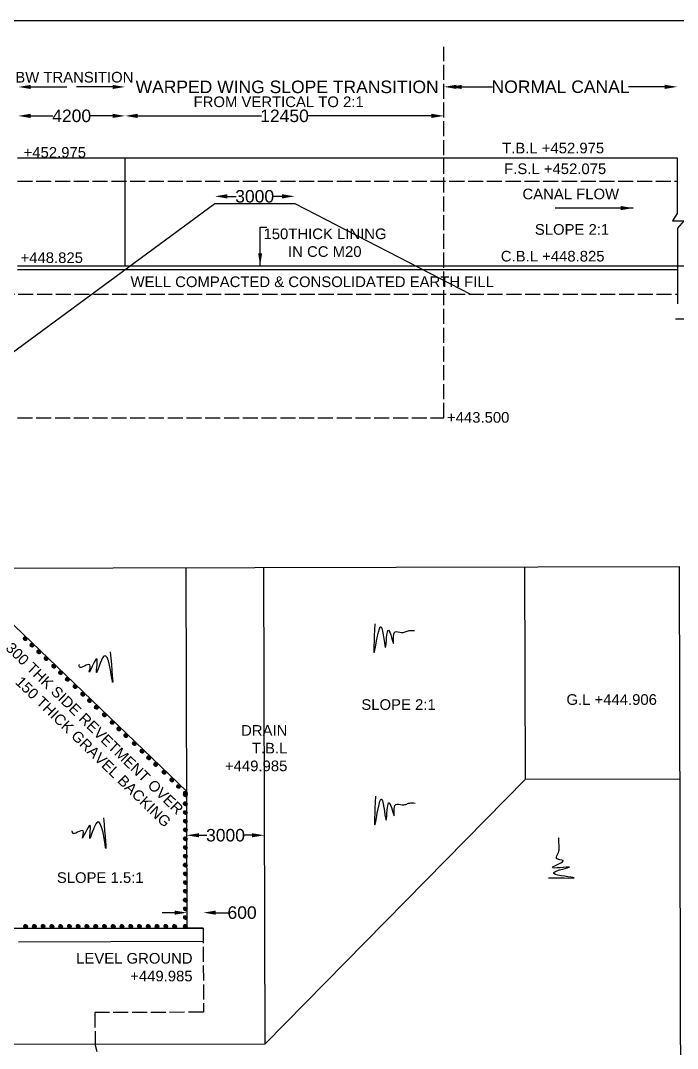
# Model space of a CAD drawing. Header units: millimetres. Extents: x 5124 to 2147772, y 2311 to 45646412.
# Drawn here: x 2126191 to 2136687, y 45629982 to 45646412 of the extents above; entities that cross this region are included whole.
import ezdxf

# ---------------------------------------------------------------- set-up
doc = ezdxf.new("R2010")
doc.units = ezdxf.units.MM
doc.header["$MEASUREMENT"] = 0
doc.linetypes.add('ACAD_ISO02W100', pattern=[15, 12, -3])
for name, color, linetype in [('DIMENSION', 7, 'Continuous'), ('DRAWING', 7, 'Continuous'), ('TEXT', 7, 'Continuous')]:
    doc.layers.add(name, color=color, linetype=linetype)
doc.styles.get("Standard").update_dxf_attribs({"font": 'arial.ttf', "height": 200})
doc.dimstyles.get("Standard").update_dxf_attribs({"dimtxt": 225, "dimasz": 200, "dimexe": 0.18, "dimexo": 0.0625, "dimgap": 0.09, "dimtad": 0, "dimdec": 0, "dimzin": 0, "dimdsep": 46, "dimtxsty": 'Standard', "dimcen": 0.09, "dimse1": 1, "dimse2": 1, "dimadec": 0, "dimazin": 0, "dimtfac": 1, "dimtdec": 0, "dimtofl": 0, "dimtmove": 0, "dimatfit": 3, "dimfxl": 1, "dimtolj": 1, "dimtzin": 0, "dimarcsym": 0})

# ---------------------------------------------------------------- blocks, each defined once
blk = doc.blocks.new('*D91')
at = {"layer": 'Defpoints', "color": 0, "transparency": 16777216}
for p in [(2127862, 45644888), (2126153, 45644573), (2127862, 45644569)]:
    blk.add_point(p, dxfattribs=at)
at = {"layer": 'DIMENSION', "color": 0, "lineweight": -2, "transparency": 16777216}
for p, q in [((2126353, 45644888), (2126705, 45644888)), ((2127662, 45644888), (2127310, 45644888))]:
    blk.add_line(p, q, dxfattribs=at)
at = {"layer": 'DIMENSION', "color": 0, "transparency": 16777216}
for points in [[(2126353, 45644922), (2126353, 45644855), (2126153, 45644888)], [(2127662, 45644922), (2127662, 45644855), (2127862, 45644888)]]:
    blk.add_solid(points, dxfattribs=at)
at = {"layer": 'DIMENSION', "color": 0, "transparency": 16777216, "insert": (2127008, 45644888), "char_height": 200, "attachment_point": 5}
blk.add_mtext('\\A1;4200', dxfattribs=at)
blk = doc.blocks.new('*D92')
at = {"layer": 'Defpoints', "color": 0, "transparency": 16777216}
for p in [(2127862, 45645351), (2126153, 45645293), (2127862, 45644888)]:
    blk.add_point(p, dxfattribs=at)
at = {"layer": 'DIMENSION', "color": 0, "lineweight": -2, "transparency": 16777216}
for p, q in [((2126353, 45645351), (2126930, 45645351)), ((2127662, 45645351), (2127085, 45645351))]:
    blk.add_line(p, q, dxfattribs=at)
at = {"layer": 'DIMENSION', "color": 0, "transparency": 16777216}
for points in [[(2126353, 45645384), (2126353, 45645318), (2126153, 45645351)], [(2127662, 45645384), (2127662, 45645318), (2127862, 45645351)]]:
    blk.add_solid(points, dxfattribs=at)
at = {"layer": 'DIMENSION', "color": 0, "transparency": 16777216, "insert": (2127008, 45645351), "char_height": 200, "attachment_point": 5}
blk.add_mtext('\\A1;  ', dxfattribs=at)
blk = doc.blocks.new('*D93')
at = {"layer": 'Defpoints', "color": 0, "transparency": 16777216}
for p in [(2133041, 45645351), (2127862, 45645045), (2133041, 45645041)]:
    blk.add_point(p, dxfattribs=at)
at = {"layer": 'DIMENSION', "color": 0, "lineweight": -2, "transparency": 16777216}
for p, q in [((2127662, 45645351), (2127462, 45645351)), ((2133241, 45645351), (2133441, 45645351))]:
    blk.add_line(p, q, dxfattribs=at)
at = {"layer": 'DIMENSION', "color": 0, "transparency": 16777216}
for points in [[(2127662, 45645384), (2127662, 45645318), (2127862, 45645351)], [(2133241, 45645384), (2133241, 45645318), (2133041, 45645351)]]:
    blk.add_solid(points, dxfattribs=at)
at = {"layer": 'DIMENSION', "color": 0, "transparency": 16777216, "insert": (2130451, 45645351), "char_height": 200, "attachment_point": 5}
blk.add_mtext('\\A1;WARPED WING SLOPE TRANSITION', dxfattribs=at)
blk = doc.blocks.new('*D94')
at = {"layer": 'Defpoints', "color": 0, "transparency": 16777216}
for p in [(2127862, 45644888), (2132956, 45644888), (2132956, 45644888)]:
    blk.add_point(p, dxfattribs=at)
at = {"layer": 'DIMENSION', "color": 0, "lineweight": -2, "transparency": 16777216}
for p, q in [((2128062, 45644888), (2130042, 45644888)), ((2132756, 45644888), (2130776, 45644888))]:
    blk.add_line(p, q, dxfattribs=at)
at = {"layer": 'DIMENSION', "color": 0, "transparency": 16777216}
for points in [[(2128062, 45644922), (2128062, 45644855), (2127862, 45644888)], [(2132756, 45644922), (2132756, 45644855), (2132956, 45644888)]]:
    blk.add_solid(points, dxfattribs=at)
at = {"layer": 'DIMENSION', "color": 0, "transparency": 16777216, "insert": (2130409, 45644888), "char_height": 200, "attachment_point": 5}
blk.add_mtext('\\A1;12450', dxfattribs=at)
blk = doc.blocks.new('*D95')
at = {"layer": 'Defpoints', "color": 0, "transparency": 16777216}
for p in [(2136685, 45645353), (2132956, 45644888), (2136685, 45644216)]:
    blk.add_point(p, dxfattribs=at)
at = {"layer": 'DIMENSION', "color": 0, "lineweight": -2, "transparency": 16777216}
for p, q in [((2133156, 45645353), (2133733, 45645353)), ((2136485, 45645353), (2135907, 45645353))]:
    blk.add_line(p, q, dxfattribs=at)
at = {"layer": 'DIMENSION', "color": 0, "transparency": 16777216}
for points in [[(2133156, 45645386), (2133156, 45645319), (2132956, 45645353)], [(2136485, 45645386), (2136485, 45645319), (2136685, 45645353)]]:
    blk.add_solid(points, dxfattribs=at)
at = {"layer": 'DIMENSION', "color": 0, "transparency": 16777216, "insert": (2134820, 45645353), "char_height": 200, "attachment_point": 5}
blk.add_mtext('\\A1;NORMAL CANAL', dxfattribs=at)
blk = doc.blocks.new('*D158')
at = {"layer": 'Defpoints', "color": 0, "transparency": 16777216}
for p in [(2130571, 45643602), (2129294, 45643489), (2130571, 45643489)]:
    blk.add_point(p, dxfattribs=at)
at = {"layer": 'DIMENSION', "color": 0, "lineweight": -2, "transparency": 16777216}
for p, q in [((2129494, 45643602), (2129634, 45643602)), ((2130371, 45643602), (2130231, 45643602))]:
    blk.add_line(p, q, dxfattribs=at)
at = {"layer": 'DIMENSION', "color": 0, "transparency": 16777216}
for points in [[(2129494, 45643636), (2129494, 45643569), (2129294, 45643602)], [(2130371, 45643636), (2130371, 45643569), (2130571, 45643602)]]:
    blk.add_solid(points, dxfattribs=at)
at = {"layer": 'DIMENSION', "color": 0, "transparency": 16777216, "insert": (2129932, 45643602), "char_height": 200, "attachment_point": 5}
blk.add_mtext('\\A1;3000', dxfattribs=at)
blk = doc.blocks.new('*D162')
at = {"layer": 'Defpoints', "color": 0, "transparency": 16777216}
for p in [(2130089, 45633389), (2130089, 45633389), (2128843, 45633312)]:
    blk.add_point(p, dxfattribs=at)
at = {"layer": 'DIMENSION', "color": 0, "lineweight": -2, "transparency": 16777216}
for p, q in [((2129043, 45633389), (2129168, 45633389)), ((2129889, 45633389), (2129764, 45633389))]:
    blk.add_line(p, q, dxfattribs=at)
at = {"layer": 'DIMENSION', "color": 0, "transparency": 16777216}
for points in [[(2129043, 45633422), (2129043, 45633356), (2128843, 45633389)], [(2129889, 45633422), (2129889, 45633356), (2130089, 45633389)]]:
    blk.add_solid(points, dxfattribs=at)
at = {"layer": 'DIMENSION', "color": 0, "transparency": 16777216, "insert": (2129466, 45633389), "char_height": 200, "attachment_point": 5}
blk.add_mtext('\\A1;3000', dxfattribs=at)
blk = doc.blocks.new('*D163')
at = {"layer": 'Defpoints', "color": 0, "transparency": 16777216}
for p in [(2129110, 45632152), (2128852, 45631905), (2129110, 45631905)]:
    blk.add_point(p, dxfattribs=at)
at = {"layer": 'DIMENSION', "color": 0, "lineweight": -2, "transparency": 16777216}
for p, q in [((2128652, 45632152), (2128452, 45632152)), ((2129310, 45632152), (2129510, 45632152))]:
    blk.add_line(p, q, dxfattribs=at)
at = {"layer": 'DIMENSION', "color": 0, "transparency": 16777216}
for points in [[(2128652, 45632185), (2128652, 45632119), (2128852, 45632152)], [(2129310, 45632185), (2129310, 45632119), (2129110, 45632152)]]:
    blk.add_solid(points, dxfattribs=at)
at = {"layer": 'DIMENSION', "color": 0, "transparency": 16777216, "insert": (2129731, 45632152), "char_height": 200, "attachment_point": 5}
blk.add_mtext('\\A1;600', dxfattribs=at)

msp = doc.modelspace()

# ---------------------------------------------------------------- hatches: boundary and pattern name
at = {"layer": 'DRAWING'}
h = msp.add_hatch(dxfattribs=at)
h.set_pattern_fill('ANSI31', color=256, style=0)
h.set_pattern_definition([(45, (-143808.13275, 41227.75515), (-0.08838834764832, 0.08838834764832), [])])
h.paths.add_polyline_path([(2126237.3, 45636531.3, 0.3543924), (2126259.8, 45636503.5), (2126271.6, 45636503.5, 0.3543924), (2126294.1, 45636531.3, 1)])
h = msp.add_hatch(dxfattribs=at)
h.set_pattern_fill('ANSI31', color=256, style=0)
h.set_pattern_definition([(45, (-143701.2767, 41124.06816), (-0.08838834764832, 0.08838834764832), [])])
h.paths.add_polyline_path([(2126344.1, 45636427.6, 0.3543924), (2126366.7, 45636399.8), (2126378.4, 45636399.8, 0.3543924), (2126401, 45636427.6, 1)])
h = msp.add_hatch(dxfattribs=at)
h.set_pattern_fill('ANSI31', color=256, style=0)
h.set_pattern_definition([(45, (-143590.34936, 41017.33191), (-0.08838834764832, 0.08838834764832), [])])
h.paths.add_polyline_path([(2126455, 45636320.9, 0.3543924), (2126477.6, 45636293), (2126489.4, 45636293, 0.3543924), (2126511.9, 45636320.9, 1)])
h = msp.add_hatch(dxfattribs=at)
h.set_pattern_fill('ANSI31', color=256, style=0)
h.set_pattern_definition([(45, (-143474.94194, 40910.05811), (-0.08838834764832, 0.08838834764832), [])])
h.paths.add_polyline_path([(2126570.5, 45636213.6, 0.3543924), (2126593, 45636185.8), (2126604.8, 45636185.8, 0.3543924), (2126627.3, 45636213.6, 1)])
h = msp.add_hatch(dxfattribs=at)
h.set_pattern_fill('ANSI31', color=256, style=0)
h.set_pattern_definition([(45, (-143351.58433, 40787.67504), (-0.08838834764832, 0.08838834764832), [])])
h.paths.add_polyline_path([(2126693.8, 45636091.2, 0.3543924), (2126716.4, 45636063.4), (2126728.1, 45636063.4, 0.3543924), (2126750.7, 45636091.2, 1)])
h = msp.add_hatch(dxfattribs=at)
h.set_pattern_fill('ANSI31', color=256, style=0)
h.set_pattern_definition([(45, (-143244.72829, 40683.98806), (-0.08838834764832, 0.08838834764832), [])])
h.paths.add_polyline_path([(2126800.7, 45635987.5, 0.3543924), (2126823.2, 45635959.7), (2126835, 45635959.7, 0.3543924), (2126857.6, 45635987.5, 1)])
h = msp.add_hatch(dxfattribs=at)
h.set_pattern_fill('ANSI31', color=256, style=0)
h.set_pattern_definition([(45, (-143133.80094, 40577.25181), (-0.08838834764832, 0.08838834764832), [])])
h.paths.add_polyline_path([(2126911.6, 45635880.8, 0.3543924), (2126934.2, 45635852.9), (2126945.9, 45635852.9, 0.3543924), (2126968.5, 45635880.8, 1)])
h = msp.add_hatch(dxfattribs=at)
h.set_pattern_fill('ANSI31', color=256, style=0)
h.set_pattern_definition([(45, (-143011.52417, 40463.35644), (-0.08838834764832, 0.08838834764832), [])])
h.paths.add_polyline_path([(2127033.9, 45635766.9, 0.3543924), (2127056.4, 45635739.1), (2127068.2, 45635739.1, 0.3543924), (2127090.8, 45635766.9, 1)])
h = msp.add_hatch(dxfattribs=at)
h.set_pattern_fill('ANSI31', color=256, style=0)
h.set_pattern_definition([(45, (-142888.16656, 40340.97337), (-0.08838834764832, 0.08838834764832), [])])
h.paths.add_polyline_path([(2127157.2, 45635644.5, 0.3543924), (2127179.8, 45635616.7), (2127191.6, 45635616.7, 0.3543924), (2127214.1, 45635644.5, 1)])
h = msp.add_hatch(dxfattribs=at)
h.set_pattern_fill('ANSI31', color=256, style=0)
h.set_pattern_definition([(45, (-142781.31052, 40237.28639), (-0.08838834764832, 0.08838834764832), [])])
h.paths.add_polyline_path([(2127264.1, 45635540.8, 0.3543924), (2127286.6, 45635513), (2127298.4, 45635513, 0.3543924), (2127321, 45635540.8, 1)])
h = msp.add_hatch(dxfattribs=at)
h.set_pattern_fill('ANSI31', color=256, style=0)
h.set_pattern_definition([(45, (-142670.38317, 40130.55014), (-0.08838834764832, 0.08838834764832), [])])
h.paths.add_polyline_path([(2127375, 45635434.1, 0.3543924), (2127397.6, 45635406.2), (2127409.3, 45635406.2, 0.3543924), (2127431.9, 45635434.1, 1)])
h = msp.add_hatch(dxfattribs=at)
h.set_pattern_fill('ANSI31', color=256, style=0)
h.set_pattern_definition([(45, (-142542.19522, 40010.95681), (-0.08838834764832, 0.08838834764832), [])])
h.paths.add_polyline_path([(2127503.2, 45635314.5, 0.3543924), (2127525.8, 45635286.7), (2127537.5, 45635286.7, 0.3543924), (2127560.1, 45635314.5, 1)])
h = msp.add_hatch(dxfattribs=at)
h.set_pattern_fill('ANSI31', color=256, style=0)
h.set_pattern_definition([(45, (-142418.83761, 39888.57374), (-0.08838834764832, 0.08838834764832), [])])
h.paths.add_polyline_path([(2127626.6, 45635192.1, 0.3543924), (2127649.1, 45635164.3), (2127660.9, 45635164.3, 0.3543924), (2127683.4, 45635192.1, 1)])
h = msp.add_hatch(dxfattribs=at)
h.set_pattern_fill('ANSI31', color=256, style=0)
h.set_pattern_definition([(45, (-142311.98157, 39784.88676), (-0.08838834764832, 0.08838834764832), [])])
h.paths.add_polyline_path([(2127733.4, 45635088.4, 0.3543924), (2127756, 45635060.6), (2127767.7, 45635060.6, 0.3543924), (2127790.3, 45635088.4, 1)])
h = msp.add_hatch(dxfattribs=at)
h.set_pattern_fill('ANSI31', color=256, style=0)
h.set_pattern_definition([(45, (-142201.05422, 39678.15051), (-0.08838834764832, 0.08838834764832), [])])
h.paths.add_polyline_path([(2127844.3, 45634981.7, 0.3543924), (2127866.9, 45634953.8), (2127878.7, 45634953.8, 0.3543924), (2127901.2, 45634981.7, 1)])
h = msp.add_hatch(dxfattribs=at)
h.set_pattern_fill('ANSI31', color=256, style=0)
h.set_pattern_definition([(45, (-142065.03456, 39551.00797), (-0.08838834764832, 0.08838834764832), [])])
h.paths.add_polyline_path([(2127980.4, 45634854.5, 0.3543924), (2128002.9, 45634826.7), (2128014.7, 45634826.7, 0.3543924), (2128037.2, 45634854.5, 1)])
h = msp.add_hatch(dxfattribs=at)
h.set_pattern_fill('ANSI31', color=256, style=0)
h.set_pattern_definition([(45, (-141941.67694, 39428.6249), (-0.08838834764832, 0.08838834764832), [])])
h.paths.add_polyline_path([(2128103.7, 45634732.1, 0.3543924), (2128126.3, 45634704.3), (2128138, 45634704.3, 0.3543924), (2128160.6, 45634732.1, 1)])
h = msp.add_hatch(dxfattribs=at)
h.set_pattern_fill('ANSI31', color=256, style=0)
h.set_pattern_definition([(45, (-141834.8209, 39324.93792), (-0.08838834764832, 0.08838834764832), [])])
h.paths.add_polyline_path([(2128210.6, 45634628.5, 0.3543924), (2128233.1, 45634600.6), (2128244.9, 45634600.6, 0.3543924), (2128267.5, 45634628.5, 1)])
h = msp.add_hatch(dxfattribs=at)
h.set_pattern_fill('ANSI31', color=256, style=0)
h.set_pattern_definition([(45, (-141723.89355, 39218.20167), (-0.08838834764832, 0.08838834764832), [])])
h.paths.add_polyline_path([(2128321.5, 45634521.7, 0.3543924), (2128344.1, 45634493.9), (2128355.8, 45634493.9, 0.3543924), (2128378.4, 45634521.7, 1)])
h = msp.add_hatch(dxfattribs=at)
h.set_pattern_fill('ANSI31', color=256, style=0)
h.set_pattern_definition([(45, (-141589.04696, 39092.18989), (-0.08838834764832, 0.08838834764832), [])])
h.paths.add_polyline_path([(2128456.3, 45634395.7, 0.3543924), (2128478.9, 45634367.9), (2128490.7, 45634367.9, 0.3543924), (2128513.2, 45634395.7, 1)])
h = msp.add_hatch(dxfattribs=at)
h.set_pattern_fill('ANSI31', color=256, style=0)
h.set_pattern_definition([(45, (-141465.68935, 38969.80682), (-0.08838834764832, 0.08838834764832), [])])
h.paths.add_polyline_path([(2128579.7, 45634273.3, 0.3543924), (2128602.3, 45634245.5), (2128614, 45634245.5, 0.3543924), (2128636.6, 45634273.3, 1)])
h = msp.add_hatch(dxfattribs=at)
h.set_pattern_fill('ANSI31', color=256, style=0)
h.set_pattern_definition([(45, (-141358.83331, 38866.11984), (-0.08838834764832, 0.08838834764832), [])])
h.paths.add_polyline_path([(2128686.6, 45634169.6, 0.3543924), (2128709.1, 45634141.8), (2128720.9, 45634141.8, 0.3543924), (2128743.4, 45634169.6, 1)])
h = msp.add_hatch(dxfattribs=at)
h.set_pattern_fill('ANSI31', color=256, style=0)
h.set_pattern_definition([(45, (-141249.52604, 38729.94773), (-0.08838834764832, 0.08838834764832), [])])
h.paths.add_polyline_path([(2128795.9, 45634033.5, 0.3543924), (2128818.4, 45634005.6), (2128830.2, 45634005.6, 0.3543924), (2128852.8, 45634033.5, 1)])
h = msp.add_hatch(dxfattribs=at)
h.set_pattern_fill('ANSI31', color=256, style=0)
h.set_pattern_definition([(45, (-141247.90596, 38759.38359), (-0.08838834764832, 0.08838834764832), [])])
h.paths.add_polyline_path([(2128797.5, 45634062.9, 0.3543924), (2128820, 45634035.1), (2128831.8, 45634035.1, 0.3543924), (2128854.4, 45634062.9, 1)])
h = msp.add_hatch(dxfattribs=at)
h.set_pattern_fill('ANSI31', color=256, style=0)
h.set_pattern_definition([(45, (-141249.52604, 38589.94773), (-0.08838834764832, 0.08838834764832), [])])
h.paths.add_polyline_path([(2128795.9, 45633893.5, 0.3543924), (2128818.4, 45633865.6), (2128830.2, 45633865.6, 0.3543924), (2128852.8, 45633893.5, 1)])
h = msp.add_hatch(dxfattribs=at)
h.set_pattern_fill('ANSI31', color=256, style=0)
h.set_pattern_definition([(45, (-141249.52604, 38449.94773), (-0.08838834764832, 0.08838834764832), [])])
h.paths.add_polyline_path([(2128795.9, 45633753.5, 0.3543924), (2128818.4, 45633725.6), (2128830.2, 45633725.6, 0.3543924), (2128852.8, 45633753.5, 1)])
h = msp.add_hatch(dxfattribs=at)
h.set_pattern_fill('ANSI31', color=256, style=0)
h.set_pattern_definition([(45, (-141249.52604, 38309.94773), (-0.08838834764832, 0.08838834764832), [])])
h.paths.add_polyline_path([(2128795.9, 45633613.5, 0.3543924), (2128818.4, 45633585.6), (2128830.2, 45633585.6, 0.3543924), (2128852.8, 45633613.5, 1)])
h = msp.add_hatch(dxfattribs=at)
h.set_pattern_fill('ANSI31', color=256, style=0)
h.set_pattern_definition([(45, (-141249.52604, 38169.94773), (-0.08838834764832, 0.08838834764832), [])])
h.paths.add_polyline_path([(2128795.9, 45633473.5, 0.3543924), (2128818.4, 45633445.6), (2128830.2, 45633445.6, 0.3543924), (2128852.8, 45633473.5, 1)])
h = msp.add_hatch(dxfattribs=at)
h.set_pattern_fill('ANSI31', color=256, style=0)
h.set_pattern_definition([(45, (-141249.52604, 38029.94773), (-0.08838834764832, 0.08838834764832), [])])
h.paths.add_polyline_path([(2128795.9, 45633333.5, 0.3543924), (2128818.4, 45633305.6), (2128830.2, 45633305.6, 0.3543924), (2128852.8, 45633333.5, 1)])
h = msp.add_hatch(dxfattribs=at)
h.set_pattern_fill('ANSI31', color=256, style=0)
h.set_pattern_definition([(45, (-141249.52604, 37889.94773), (-0.08838834764832, 0.08838834764832), [])])
h.paths.add_polyline_path([(2128795.9, 45633193.5, 0.3543924), (2128818.4, 45633165.6), (2128830.2, 45633165.6, 0.3543924), (2128852.8, 45633193.5, 1)])
h = msp.add_hatch(dxfattribs=at)
h.set_pattern_fill('ANSI31', color=256, style=0)
h.set_pattern_definition([(45, (-141249.52604, 37749.94773), (-0.08838834764832, 0.08838834764832), [])])
h.paths.add_polyline_path([(2128795.9, 45633053.5, 0.3543924), (2128818.4, 45633025.6), (2128830.2, 45633025.6, 0.3543924), (2128852.8, 45633053.5, 1)])
h = msp.add_hatch(dxfattribs=at)
h.set_pattern_fill('ANSI31', color=256, style=0)
h.set_pattern_definition([(45, (-141249.52604, 37609.94773), (-0.08838834764832, 0.08838834764832), [])])
h.paths.add_polyline_path([(2128795.9, 45632913.5, 0.3543924), (2128818.4, 45632885.6), (2128830.2, 45632885.6, 0.3543924), (2128852.8, 45632913.5, 1)])
h = msp.add_hatch(dxfattribs=at)
h.set_pattern_fill('ANSI31', color=256, style=0)
h.set_pattern_definition([(45, (-141249.52604, 37469.94773), (-0.08838834764832, 0.08838834764832), [])])
h.paths.add_polyline_path([(2128795.9, 45632773.5, 0.3543924), (2128818.4, 45632745.6), (2128830.2, 45632745.6, 0.3543924), (2128852.8, 45632773.5, 1)])
h = msp.add_hatch(dxfattribs=at)
h.set_pattern_fill('ANSI31', color=256, style=0)
h.set_pattern_definition([(45, (-141249.52604, 37329.94773), (-0.08838834764832, 0.08838834764832), [])])
h.paths.add_polyline_path([(2128795.9, 45632633.5, 0.3543924), (2128818.4, 45632605.6), (2128830.2, 45632605.6, 0.3543924), (2128852.8, 45632633.5, 1)])
h = msp.add_hatch(dxfattribs=at)
h.set_pattern_fill('ANSI31', color=256, style=0)
h.set_pattern_definition([(45, (-141249.52604, 37189.94773), (-0.08838834764832, 0.08838834764832), [])])
h.paths.add_polyline_path([(2128795.9, 45632493.5, 0.3543924), (2128818.4, 45632465.6), (2128830.2, 45632465.6, 0.3543924), (2128852.8, 45632493.5, 1)])
h = msp.add_hatch(dxfattribs=at)
h.set_pattern_fill('ANSI31', color=256, style=0)
h.set_pattern_definition([(45, (-141249.52604, 37049.94773), (-0.08838834764832, 0.08838834764832), [])])
h.paths.add_polyline_path([(2128795.9, 45632353.5, 0.3543924), (2128818.4, 45632325.6), (2128830.2, 45632325.6, 0.3543924), (2128852.8, 45632353.5, 1)])
h = msp.add_hatch(dxfattribs=at)
h.set_pattern_fill('ANSI31', color=256, style=0)
h.set_pattern_definition([(45, (-141249.52604, 36909.94773), (-0.08838834764832, 0.08838834764832), [])])
h.paths.add_polyline_path([(2128795.9, 45632213.5, 0.3543924), (2128818.4, 45632185.6), (2128830.2, 45632185.6, 0.3543924), (2128852.8, 45632213.5, 1)])
h = msp.add_hatch(dxfattribs=at)
h.set_pattern_fill('ANSI31', color=256, style=0)
h.set_pattern_definition([(45, (-141249.52604, 36769.94773), (-0.08838834764832, 0.08838834764832), [])])
h.paths.add_polyline_path([(2128795.9, 45632073.5, 0.3543924), (2128818.4, 45632045.6), (2128830.2, 45632045.6, 0.3543924), (2128852.8, 45632073.5, 1)])
h = msp.add_hatch(dxfattribs=at)
h.set_pattern_fill('ANSI31', color=256, style=0)
h.set_pattern_definition([(45, (-143801.1706, 36629.87234), (-0.08838834764832, 0.08838834764832), [])])
h.paths.add_polyline_path([(2126244.2, 45631933.4, 0.3543924), (2126266.8, 45631905.6), (2126278.6, 45631905.6, 0.3543924), (2126301.1, 45631933.4, 1)])
h = msp.add_hatch(dxfattribs=at)
h.set_pattern_fill('ANSI31', color=256, style=0)
h.set_pattern_definition([(45, (-143661.1706, 36629.87234), (-0.08838834764832, 0.08838834764832), [])])
h.paths.add_polyline_path([(2126384.2, 45631933.4, 0.3543924), (2126406.8, 45631905.6), (2126418.6, 45631905.6, 0.3543924), (2126441.1, 45631933.4, 1)])
h = msp.add_hatch(dxfattribs=at)
h.set_pattern_fill('ANSI31', color=256, style=0)
h.set_pattern_definition([(45, (-143521.1706, 36629.87234), (-0.08838834764832, 0.08838834764832), [])])
h.paths.add_polyline_path([(2126524.2, 45631933.4, 0.3543924), (2126546.8, 45631905.6), (2126558.6, 45631905.6, 0.3543924), (2126581.1, 45631933.4, 1)])
h = msp.add_hatch(dxfattribs=at)
h.set_pattern_fill('ANSI31', color=256, style=0)
h.set_pattern_definition([(45, (-143381.1706, 36629.87234), (-0.08838834764832, 0.08838834764832), [])])
h.paths.add_polyline_path([(2126664.2, 45631933.4, 0.3543924), (2126686.8, 45631905.6), (2126698.6, 45631905.6, 0.3543924), (2126721.1, 45631933.4, 1)])
h = msp.add_hatch(dxfattribs=at)
h.set_pattern_fill('ANSI31', color=256, style=0)
h.set_pattern_definition([(45, (-143241.1706, 36629.87234), (-0.08838834764832, 0.08838834764832), [])])
h.paths.add_polyline_path([(2126804.2, 45631933.4, 0.3543924), (2126826.8, 45631905.6), (2126838.6, 45631905.6, 0.3543924), (2126861.1, 45631933.4, 1)])
h = msp.add_hatch(dxfattribs=at)
h.set_pattern_fill('ANSI31', color=256, style=0)
h.set_pattern_definition([(45, (-143101.1706, 36629.87234), (-0.08838834764832, 0.08838834764832), [])])
h.paths.add_polyline_path([(2126944.2, 45631933.4, 0.3543924), (2126966.8, 45631905.6), (2126978.6, 45631905.6, 0.3543924), (2127001.1, 45631933.4, 1)])
h = msp.add_hatch(dxfattribs=at)
h.set_pattern_fill('ANSI31', color=256, style=0)
h.set_pattern_definition([(45, (-142961.1706, 36629.87234), (-0.08838834764832, 0.08838834764832), [])])
h.paths.add_polyline_path([(2127084.2, 45631933.4, 0.3543924), (2127106.8, 45631905.6), (2127118.6, 45631905.6, 0.3543924), (2127141.1, 45631933.4, 1)])
h = msp.add_hatch(dxfattribs=at)
h.set_pattern_fill('ANSI31', color=256, style=0)
h.set_pattern_definition([(45, (-142821.1706, 36629.87234), (-0.08838834764832, 0.08838834764832), [])])
h.paths.add_polyline_path([(2127224.2, 45631933.4, 0.3543924), (2127246.8, 45631905.6), (2127258.6, 45631905.6, 0.3543924), (2127281.1, 45631933.4, 1)])
h = msp.add_hatch(dxfattribs=at)
h.set_pattern_fill('ANSI31', color=256, style=0)
h.set_pattern_definition([(45, (-142681.1706, 36629.87234), (-0.08838834764832, 0.08838834764832), [])])
h.paths.add_polyline_path([(2127364.2, 45631933.4, 0.3543924), (2127386.8, 45631905.6), (2127398.6, 45631905.6, 0.3543924), (2127421.1, 45631933.4, 1)])
h = msp.add_hatch(dxfattribs=at)
h.set_pattern_fill('ANSI31', color=256, style=0)
h.set_pattern_definition([(45, (-142541.1706, 36629.87234), (-0.08838834764832, 0.08838834764832), [])])
h.paths.add_polyline_path([(2127504.2, 45631933.4, 0.3543924), (2127526.8, 45631905.6), (2127538.6, 45631905.6, 0.3543924), (2127561.1, 45631933.4, 1)])
h = msp.add_hatch(dxfattribs=at)
h.set_pattern_fill('ANSI31', color=256, style=0)
h.set_pattern_definition([(45, (-142401.1706, 36629.87234), (-0.08838834764832, 0.08838834764832), [])])
h.paths.add_polyline_path([(2127644.2, 45631933.4, 0.3543924), (2127666.8, 45631905.6), (2127678.6, 45631905.6, 0.3543924), (2127701.1, 45631933.4, 1)])
h = msp.add_hatch(dxfattribs=at)
h.set_pattern_fill('ANSI31', color=256, style=0)
h.set_pattern_definition([(45, (-142261.1706, 36629.87234), (-0.08838834764832, 0.08838834764832), [])])
h.paths.add_polyline_path([(2127784.2, 45631933.4, 0.3543924), (2127806.8, 45631905.6), (2127818.6, 45631905.6, 0.3543924), (2127841.1, 45631933.4, 1)])
h = msp.add_hatch(dxfattribs=at)
h.set_pattern_fill('ANSI31', color=256, style=0)
h.set_pattern_definition([(45, (-142121.1706, 36629.87234), (-0.08838834764832, 0.08838834764832), [])])
h.paths.add_polyline_path([(2127924.2, 45631933.4, 0.3543924), (2127946.8, 45631905.6), (2127958.6, 45631905.6, 0.3543924), (2127981.1, 45631933.4, 1)])
h = msp.add_hatch(dxfattribs=at)
h.set_pattern_fill('ANSI31', color=256, style=0)
h.set_pattern_definition([(45, (-141981.1706, 36629.87234), (-0.08838834764832, 0.08838834764832), [])])
h.paths.add_polyline_path([(2128064.2, 45631933.4, 0.3543924), (2128086.8, 45631905.6), (2128098.6, 45631905.6, 0.3543924), (2128121.1, 45631933.4, 1)])
h = msp.add_hatch(dxfattribs=at)
h.set_pattern_fill('ANSI31', color=256, style=0)
h.set_pattern_definition([(45, (-141841.1706, 36629.87234), (-0.08838834764832, 0.08838834764832), [])])
h.paths.add_polyline_path([(2128204.2, 45631933.4, 0.3543924), (2128226.8, 45631905.6), (2128238.6, 45631905.6, 0.3543924), (2128261.1, 45631933.4, 1)])
h = msp.add_hatch(dxfattribs=at)
h.set_pattern_fill('ANSI31', color=256, style=0)
h.set_pattern_definition([(45, (-141701.1706, 36629.87234), (-0.08838834764832, 0.08838834764832), [])])
h.paths.add_polyline_path([(2128344.2, 45631933.4, 0.3543924), (2128366.8, 45631905.6), (2128378.6, 45631905.6, 0.3543924), (2128401.1, 45631933.4, 1)])
h = msp.add_hatch(dxfattribs=at)
h.set_pattern_fill('ANSI31', color=256, style=0)
h.set_pattern_definition([(45, (-141561.1706, 36629.87234), (-0.08838834764832, 0.08838834764832), [])])
h.paths.add_polyline_path([(2128484.2, 45631933.4, 0.3543924), (2128506.8, 45631905.6), (2128518.6, 45631905.6, 0.3543924), (2128541.1, 45631933.4, 1)])
h = msp.add_hatch(dxfattribs=at)
h.set_pattern_fill('ANSI31', color=256, style=0)
h.set_pattern_definition([(45, (-141421.1706, 36629.87234), (-0.08838834764832, 0.08838834764832), [])])
h.paths.add_polyline_path([(2128624.2, 45631933.4, 0.3543924), (2128646.8, 45631905.6), (2128658.6, 45631905.6, 0.3543924), (2128681.1, 45631933.4, 1)])
h = msp.add_hatch(dxfattribs=at)
h.set_pattern_fill('ANSI31', color=256, style=0)
h.set_pattern_definition([(45, (-141249.52604, 36629.94773), (-0.08838834764832, 0.08838834764832), [])])
h.paths.add_polyline_path([(2128795.9, 45631933.5, 0.3543924), (2128818.4, 45631905.6), (2128830.2, 45631905.6, 0.3543924), (2128852.8, 45631933.5, 1)])

# ---------------------------------------------------------------- linework, layer by layer
at = {"layer": 'DIMENSION'}
msp.add_lwpolyline([(2147752.8, 45588230.2), (2080364.7, 45588230.2), (2080364.7, 45646412.2), (2147752.8, 45646412.2)], close=True, dxfattribs=at)
msp.add_lwpolyline([(2136658.9, 45641642.1), (2137698.3, 45641642.1), (2137698.3, 45640384.8), (2138987.7, 45640384.8), (2138987.7, 45641642.1), (2139829.8, 45641642.1)], dxfattribs=at)
for points in [[(2131853.7, 45636770.7), (2131847.6, 45636326.7), (2131954.1, 45636722), (2132024.2, 45636390.6), (2132072.9, 45636667.3), (2132149, 45636454.4), (2132176.4, 45636639.9), (2132276.9, 45636630.8), (2132334.7, 45636639.9), (2132398.6, 45636661.2), (2132483.9, 45636661.2)], [(2127624.4, 45636323.3), (2127658.3, 45635851.4), (2127521.9, 45636252), (2127404.3, 45635992.8), (2127408.1, 45636208.3), (2127289.6, 45635999.6), (2127298.3, 45636116.1), (2127131.1, 45636083.1), (2127127.3, 45636105.4), (2127124.3, 45636118)], [(2131863.9, 45634013.7), (2131857.8, 45633569.7), (2131964.4, 45633965.1), (2132034.4, 45633633.6), (2132083.1, 45633910.3), (2132159.2, 45633697.5), (2132186.6, 45633883), (2132287.1, 45633873.8), (2132344.9, 45633883), (2132408.9, 45633904.3), (2132494.1, 45633904.3)], [(2127515.7, 45633667.7), (2127549.7, 45633195.8), (2127413.2, 45633596.4), (2127295.6, 45633337.2), (2127299.5, 45633552.7), (2127180.9, 45633344), (2127189.7, 45633460.5), (2127022.5, 45633427.5), (2127018.6, 45633449.8), (2127015.7, 45633462.5)], [(2134625, 45632710), (2135018.4, 45632715.9), (2134710.8, 45632792.7), (2134962.2, 45632881.3), (2134690.1, 45632878.4), (2134861.6, 45632987.7), (2134755.2, 45633020.2), (2134775.9, 45633091.1), (2134799.5, 45633173.8), (2134793.6, 45633265.4), (2134790.6, 45633348.1)]]:
    msp.add_spline(points, degree=3, dxfattribs=at)
at = {"layer": 'DRAWING', "linetype": 'ACAD_ISO02W100', "ltscale": 20}
for points in [[(2126142.5, 45640062.2), (2132955.8, 45640062.2), (2132955.8, 45645993.5)], [(2126142.5, 45643842.5), (2136684.6, 45643842.5)], [(2124054.5, 45642040.5), (2136686.5, 45642040.5)], [(2129110.2, 45631905.2), (2129113.4, 45630560), (2127380.1, 45630555.8), (2127381.4, 45630050.5)], [(2132814.2, 45624013.6), (2131210.4, 45622361.6), (2129531.6, 45622172.6), (2128019.5, 45622236), (2128006.5, 45627602.5), (2127382.4, 45630050.5)]]:
    msp.add_lwpolyline(points, dxfattribs=at)
at = {"layer": 'DRAWING'}
for points in [[(2126142.5, 45644215.6), (2136684.6, 45644215.6), (2136684.6, 45643330.7), (2136607, 45643210.9), (2136791.4, 45643210.9), (2136686.5, 45643096), (2136686.5, 45641883.5)], [(2127862.4, 45642493.7), (2127862.4, 45644215.6)], [(2125939.5, 45641017.1), (2129293.5, 45643489), (2130571.3, 45643489), (2133378.2, 45642040.5)], [(2126145.1, 45642493.7), (2137708.9, 45642493.7)], [(2126145.1, 45642434.3), (2136686.5, 45642434.3)], [(2082456.1, 45637556.4), (2136714.4, 45637687.7), (2136804.3, 45600563.3), (2082545.9, 45600432)], [(2127382.4, 45630050.5), (2130097.4, 45630057.1), (2130078.9, 45637671.7)], [(2129110.2, 45631905.2), (2128852.3, 45631905.1), (2128838.5, 45637668.7)], [(2134258, 45634283.7), (2134249.8, 45637681.8)], [(2125952.2, 45636877.6), (2128847.2, 45634087.1)], [(2130097.4, 45630057.1), (2134258, 45634283.7), (2136722.6, 45634289.7)], [(2093345.5, 45631902.9), (2129110.2, 45631905.2)], [(2126156.8, 45631687.9), (2129110.7, 45631695.1)], [(2127382.4, 45630050.5), (2125968.7, 45630047.1)]]:
    msp.add_lwpolyline(points, dxfattribs=at)
for centre in [(2126265.7, 45636531.3), (2126372.6, 45636427.6), (2126483.5, 45636320.9), (2126598.9, 45636213.6), (2126722.3, 45636091.2), (2126829.1, 45635987.5), (2126940, 45635880.8), (2127062.3, 45635766.9), (2127185.7, 45635644.5), (2127292.5, 45635540.8), (2127403.5, 45635434.1), (2127531.6, 45635314.5), (2127655, 45635192.1), (2127761.9, 45635088.4), (2127872.8, 45634981.7), (2128008.8, 45634854.5), (2128132.2, 45634732.1), (2128239, 45634628.5), (2128349.9, 45634521.7), (2128484.8, 45634395.7), (2128608.1, 45634273.3), (2128715, 45634169.6), (2128824.3, 45634033.5), (2128825.9, 45634062.9), (2128824.3, 45633893.5), (2128824.3, 45633753.5), (2128824.3, 45633613.5), (2128824.3, 45633473.5), (2128824.3, 45633333.5), (2128824.3, 45633193.5), (2128824.3, 45633053.5), (2128824.3, 45632913.5), (2128824.3, 45632773.5), (2128824.3, 45632633.5), (2128824.3, 45632493.5), (2128824.3, 45632353.5), (2128824.3, 45632213.5), (2128824.3, 45632073.5), (2126272.7, 45631933.4), (2126412.7, 45631933.4), (2126552.7, 45631933.4), (2126692.7, 45631933.4), (2126832.7, 45631933.4), (2126972.7, 45631933.4), (2127112.7, 45631933.4), (2127252.7, 45631933.4), (2127392.7, 45631933.4), (2127532.7, 45631933.4), (2127672.7, 45631933.4), (2127812.7, 45631933.4), (2127952.7, 45631933.4), (2128092.7, 45631933.4), (2128232.7, 45631933.4), (2128372.7, 45631933.4), (2128512.7, 45631933.4), (2128652.7, 45631933.4), (2128824.3, 45631933.5)]:
    msp.add_circle(centre, 28.4, dxfattribs=at)

# ---------------------------------------------------------------- texts
at = {"layer": 'TEXT', "char_height": 170}
for s, insert, width, attachment_point in [('BW TRANSITION', (2126107.8, 45645591.9), 1868.917, 1), ('\\pi374.35;FROM VERTICAL TO 2:1', (2128581.9, 45645198.8), 3404.001, 1), ('\\pi0.85; +452.975', (2126173.5, 45644390), 1055.329, 1), ('\\pi3.6331;T.B.L +452.975', (2133882.4, 45644459.5), 1622.846, 1), ('\\pi10.591;F.S.L +452.075', (2133908.3, 45644127.8), 1622.846, 1), ('\\pi46.713;CANAL FLOW\\P\\pi811.42;\\P\\pi244.49;SLOPE 2:1', (2134164.5, 45643725.2), 1622.846, 1), ('\\pi13.78;150THICK LINING \\P\\pi406.19;IN CC M20', (2130059.4, 45643088.2), 1953.337, 1), ('\\pi0.85; +448.825', (2126124.5, 45642706.6), 1055.329, 1), ('\\pi217.07;C.B.L +448.825', (2133648.3, 45642730.8), 2069.903, 1), ('\\pi2.2995;WELL COMPACTED & CONSOLIDATED EARTH FILL', (2127947.1, 45642321.8), 5799.558, 1), ('\\pi1.7777; +443.500', (2132937.6, 45640154.2), 1055.329, 1), (' G.L +444.906', (2136359.3, 45635643.9), 1868.917, 3), ('SLOPE 2:1', (2132824.6, 45635563.7), 1868.917, 3), ('DRAIN\\PT.B.L\\P+449.985', (2130454.4, 45635150.2), 1868.917, 3), ('SLOPE 1.5:1', (2128157.3, 45632797.6), 1868.917, 3), ('LEVEL GROUND\\P+449.985', (2128940.1, 45631507.5), 1868.917, 3)]:
    msp.add_mtext(s, dxfattribs=dict(at, insert=insert, width=width, attachment_point=attachment_point))
at = {"layer": 'TEXT', "insert": (2128809.7, 45633828.9), "char_height": 170, "width": 3900.123, "attachment_point": 3, "rotation": 315.95561}
msp.add_mtext('300 THK SIDE REVETMENT OVER 150 THICK GRAVEL BACKING', dxfattribs=at)

# ---------------------------------------------------------------- dimensions: what is measured, and where the dimension line sits
at = {"layer": 'DIMENSION'}
for base, p1, p2, text, picture, middle in [((2133040.5, 45645351), (2127862.4, 45645045), (2133040.5, 45645041.4), 'WARPED WING SLOPE TRANSITION', '*D93', (2130451.5, 45645351)), ((2136684.6, 45645352.5), (2132955.8, 45644888.3), (2136684.6, 45644215.6), 'NORMAL CANAL', '*D95', (2134820.2, 45645352.5)), ((2127862.4, 45645351), (2126152.6, 45645293.3), (2127862.4, 45644888.3), '  ', '*D92', (2127007.5, 45645351)), ((2127862.4, 45644888.3), (2126152.6, 45644572.9), (2127862.4, 45644568.9), '4200', '*D91', (2127007.5, 45644888.3)), ((2132955.8, 45644888.3), (2127862.4, 45644888.3), (2132955.8, 45644888.3), '12450', '*D94', (2130409.1, 45644888.3)), ((2130571.3, 45643602.5), (2129293.5, 45643489), (2130571.3, 45643489), '3000', '*D158', (2129932.4, 45643602.5)), ((2130089.3, 45633388.9), (2128843, 45633312), (2130089.3, 45633388.9), '3000', '*D162', (2129466.2, 45633388.9)), ((2129110.2, 45632152.2), (2128852.3, 45631905.1), (2129110.2, 45631905.2), '600', '*D163', (2129731.4, 45632152.2))]:
    dim = msp.add_linear_dim(base=base, p1=p1, p2=p2, text=text, dimstyle='Standard', dxfattribs=at)
    dim.commit()
    dim.dimension.update_dxf_attribs({"geometry": picture, "text_midpoint": middle})

# ---------------------------------------------------------------- leaders
for points in [[(2135982, 45643414.8), (2134736.1, 45643414.8)], [(2130019.4, 45642493.7), (2130019.4, 45643109.5), (2130128.4, 45643109.5)]]:
    msp.add_leader(points, dimstyle='Standard', override={"dimgap": 0.09, "dimtad": 0}, dxfattribs=at)

doc.saveas('drawing.dxf')
